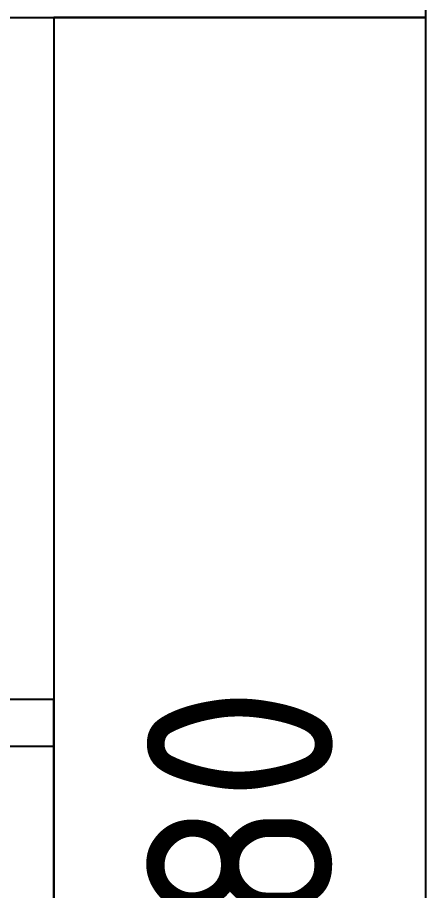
# Model space of a CAD drawing. Header units: millimetres. Extents: x 41350 to 54029, y 25852 to 34717.
# Drawn here: x 47289.5 to 47333.4, y 33493.6 to 33587.5 of the extents above; entities that cross this region are included whole.
import ezdxf

# ---------------------------------------------------------------- set-up
doc = ezdxf.new("R2010")
doc.units = ezdxf.units.MM
doc.layers.add('000-PI-Oprema', color=30, linetype='Continuous', lineweight=5)
for name, color, linetype in [('000-PI-ORMAR', 2, 'Continuous'), ('002-PI-Kabelska kanalica', 150, 'Continuous'), ('004-PI-DIN Šina', 3, 'Continuous')]:
    doc.layers.add(name, color=color, linetype=linetype)
doc.styles.add('PI0', font='isocpeur.ttf', dxfattribs={"width": 0.9})

# ---------------------------------------------------------------- blocks, each defined once
blk = doc.blocks.new('8606.000_montažna')
at = {"layer": '000-PI-ORMAR'}
blk.add_line((51182.395, 38449.418), (51182.395, 36559.418), dxfattribs=at)
blk = doc.blocks.new('*U274')
at = {"layer": '002-PI-Kabelska kanalica'}
for p in [(-20, 399), (20, -100)]:
    blk.add_line(p, (20, 399), dxfattribs=at)
blk = doc.blocks.new('*U387')
at = {"layer": '004-PI-DIN Šina'}
blk.add_lwpolyline([(100, -17.5), (100, 17.5), (0, 17.5), (0, -17.5)], close=True, dxfattribs=at)
for points in [[(0, 12.5), (100, 12.5)], [(0, -12.5), (100, -12.5)]]:
    blk.add_lwpolyline(points, dxfattribs=at)
blk = doc.blocks.new('*U421')
at = {"layer": '002-PI-Kabelska kanalica'}
for p, q in [((-20, -100), (-20, 112)), ((20, -100), (20, 112)), ((-20, -100), (20, -100))]:
    blk.add_line(p, q, dxfattribs=at)

msp = doc.modelspace()

# ---------------------------------------------------------------- block references
for name, p, rotation in [('*U274', (46934.397, 33607.528), 270), ('*U421', (47313.397, 33487.528), 180)]:
    msp.add_blockref(name, p, dxfattribs=dict(rotation=rotation))
msp.add_blockref('*U387', (47193.397, 33496.682))
at = {"layer": '000-PI-Oprema'}
msp.add_blockref('8606.000_montažna', (-3848.998, -4641.89), dxfattribs=at)

# ---------------------------------------------------------------- texts
at = {"insert": (47313.407, 33481.552), "char_height": 20, "width": 16.78721, "attachment_point": 5, "rotation": 90, "style": 'PI0'}
msp.add_mtext('40X80', dxfattribs=at)

doc.saveas('drawing.dxf')
